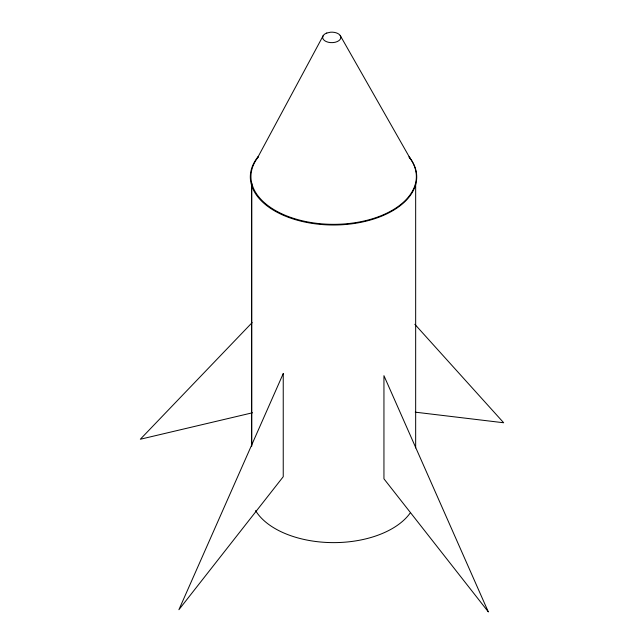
<?xml version="1.0" encoding="UTF-8"?>
<svg xmlns="http://www.w3.org/2000/svg" width="644" height="644" viewBox="0 0 644 644"><rect width="100%" height="100%" fill="white"/><g stroke="black" fill="none" stroke-linecap="round" stroke-linejoin="round"><path stroke-width="0.97" d="M257.286 158.271L323.344 35.388M252.134 322.62L140.32 439.24L252.496 412.772M415.243 412.16L503.68 422.762L414.825 324.278M340.161 35.396L410.123 158.376M415.662 182.888L415.662 447.942M251.675 183.363L251.675 446.413M251.651 183.782L251.651 445.825M410.051 513.196A82.714 47.753 0 0 1 331.266 542.602A82.714 47.753 0 0 1 255.571 510.595M409.19 156.983A83.205 48.042 0 0 1 333.157 224.998A83.205 48.042 0 0 1 258.163 156.597M409.037 156.959A82.698 47.745 0 0 1 333.552 224.345A82.698 47.745 0 0 1 258.357 156.854M283.239 373.584L178.903 609.699L283.239 476.713L283.239 373.584M326.774 33.045L326.21 33.238A9.097 5.249 0 0 0 324.528 40.596A9.097 5.249 0 0 0 337.279 41.57A9.097 5.249 0 0 0 338.969 34.212A9.153 5.281 0 0 0 330.509 32.208L326.774 33.045M488.281 611.8L383.945 478.814L383.945 375.685L488.281 611.8"/></g></svg>
